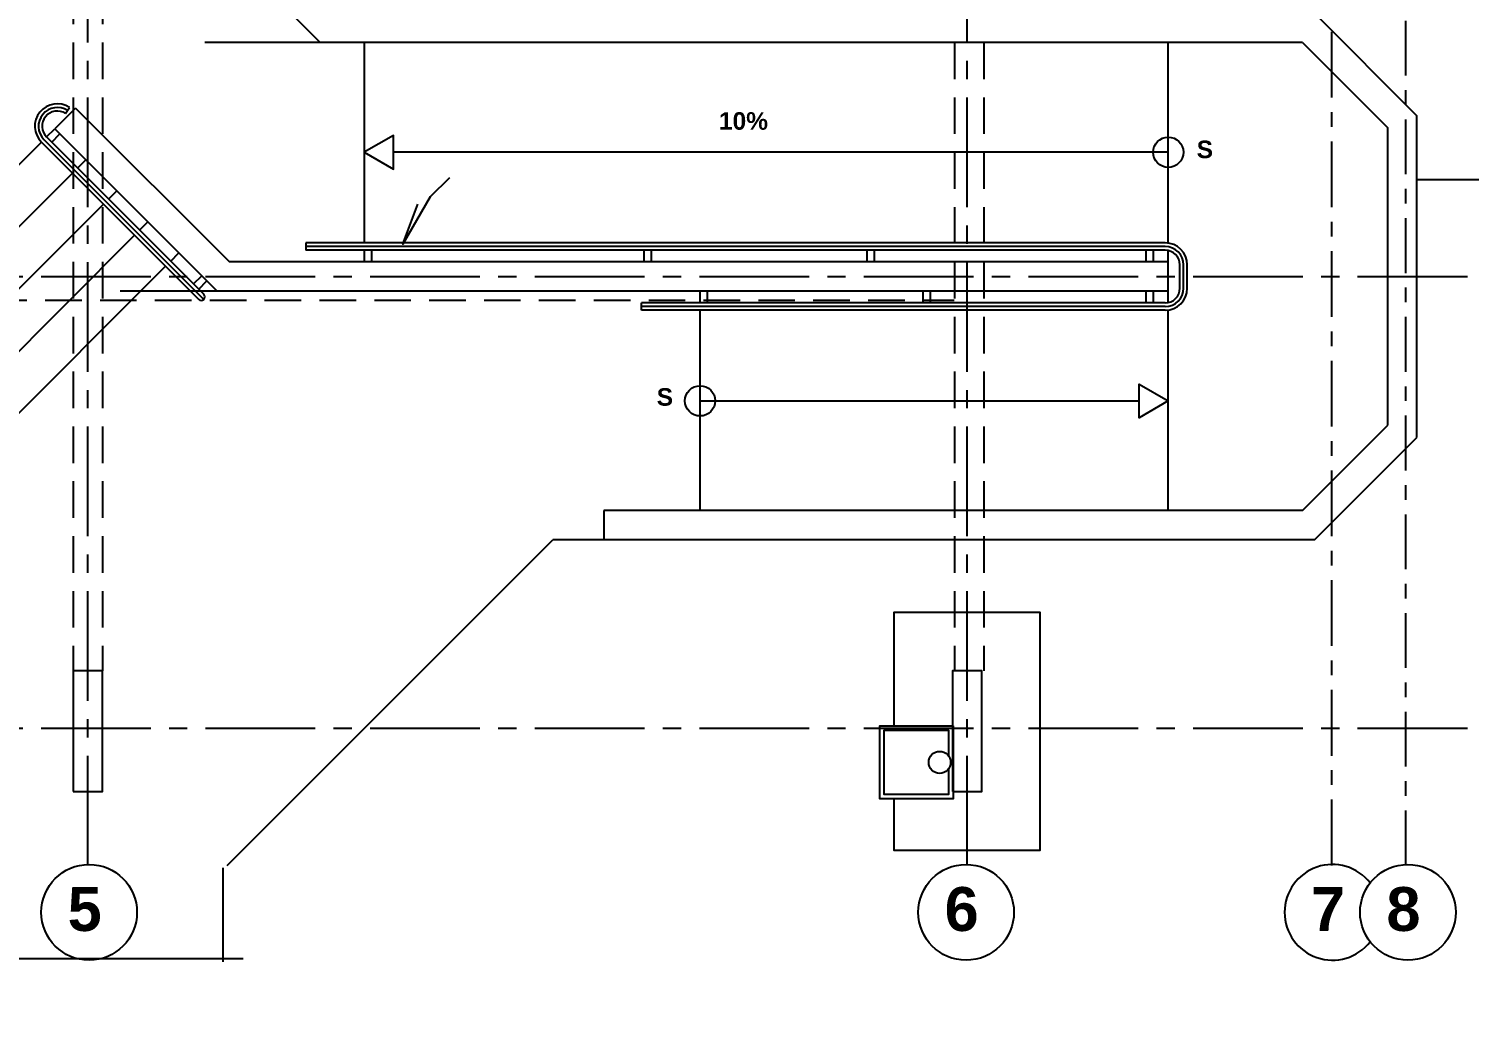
# Model space of a CAD drawing. Extents: x 504.5 to 598.6, y 648.3 to 688.4.
# Drawn here: x 572.74 to 582.58, y 648.29 to 655.06 of the extents above; entities that cross this region are included whole.
import ezdxf

# ---------------------------------------------------------------- set-up
doc = ezdxf.new("R2010")
doc.units = 0
doc.header["$MEASUREMENT"] = 0
for name, pattern in [('CENTER2', [1.125, 0.75, -0.125, 0.125, -0.125]), ('DASHED2', [0.375, 0.25, -0.125]), ('HIDDEN', [0.375, 0.25, -0.125])]:
    doc.linetypes.add(name, pattern=pattern)
for name, color, linetype in [('2', 1, 'CONTINUOUS'), ('9', 1, 'DASHED2'), ('EJES', 6, 'CENTER2'), ('escaleras', 1, 'CONTINUOUS'), ('METAL', 1, 'CONTINUOUS'), ('murosbajos', 3, 'CONTINUOUS'), ('paredes', 2, 'CONTINUOUS'), ('pisoplanta', 1, 'CONTINUOUS'), ('PROYECCIONES', 6, 'HIDDEN'), ('talud', 5, 'CONTINUOUS'), ('texturas', 6, 'CONTINUOUS'), ('ventanas', 1, 'CONTINUOUS')]:
    doc.layers.add(name, color=color, linetype=linetype)
doc.styles.add('ALR4', font='sanssb__.ttf')

msp = doc.modelspace()

# ---------------------------------------------------------------- linework, layer by layer
at = {"layer": '2'}
for p, q in [((574.7284, 654.9641), (573.9395, 654.9641)), ((574.0242, 653.2641), (573.3592, 653.2641)), ((574.061, 649.3203), (574.061, 648.6791))]:
    msp.add_line(p, q, dxfattribs=at)
for points in [[(575.6115, 654.0383), (575.48, 653.9089), (575.2929, 653.586), (575.3949, 653.8579)], [(567.0809, 648.6946), (569.7546, 648.6946), (569.7546, 649.1532), (569.9338, 649.1532), (569.9338, 648.2933), (570.1704, 648.2933), (570.1704, 648.7018), (574.2013, 648.7018)]]:
    msp.add_lwpolyline(points, dxfattribs=at)
for centre in [(573.148, 649.0172), (579.1426, 649.0172), (582.1625, 649.0172)]:
    msp.add_circle(centre, 0.3271, dxfattribs=at)
msp.add_arc((581.6466, 649.0172), 0.3271, 37.93695, 322.06305, dxfattribs=at)
at = {"layer": '9'}
msp.add_line((567.2228, 653.2036), (579.0616, 653.2036), dxfattribs=at)
at = {"layer": 'EJES'}
for p, q in [((579.1492, 649.3383), (579.1492, 683.009)), ((573.1388, 649.3383), (573.1388, 676.5598)), ((554.8191, 653.3641), (591.5256, 653.3641)), ((554.8191, 650.2763), (591.5256, 650.2763))]:
    msp.add_line(p, q, dxfattribs=at)
at = {"layer": 'EJES', "ltscale": 0.6}
msp.add_line((581.6435, 649.3383), (581.6435, 683.009), dxfattribs=at)
at = {"layer": 'EJES', "ltscale": 0.5}
msp.add_line((582.1492, 649.3383), (582.1492, 683.009), dxfattribs=at)
at = {"layer": 'escaleras'}
for p, q in [((575.0284, 654.9641), (575.0284, 653.5941)), ((580.5242, 653.5927), (580.5242, 654.9641)), ((570.9823, 652.4437), (572.8215, 654.2829)), ((573.069, 654.1062), (573.1256, 654.1627)), ((580.5242, 654.2141), (575.2278, 654.2141)), ((571.1066, 652.1437), (573.0337, 654.0708)), ((571.2308, 651.8437), (573.2458, 653.8587)), ((573.2811, 653.894), (573.3377, 653.9506)), ((573.4933, 653.6819), (573.5498, 653.7385)), ((571.3551, 651.5437), (573.4579, 653.6465)), ((573.7054, 653.4698), (573.762, 653.5263)), ((580.5242, 653.4641), (580.5242, 653.542)), ((571.4794, 651.2437), (573.67, 653.4344)), ((580.5242, 653.1861), (580.5242, 653.2641)), ((577.3242, 651.7641), (577.3242, 653.1341)), ((580.5242, 651.7641), (580.5242, 653.1354)), ((577.3242, 652.5141), (580.3248, 652.5141))]:
    msp.add_line(p, q, dxfattribs=at)
at = {"layer": 'escaleras', "color": 5}
for p, q in [((572.8569, 654.3183), (572.9134, 654.3749)), ((572.8922, 654.2829), (572.9488, 654.3395)), ((580.5042, 653.5941), (574.6284, 653.5941)), ((574.6284, 653.5941), (574.6284, 653.5441)), ((580.5042, 653.5441), (574.6284, 653.5441)), ((575.0284, 653.5441), (575.0284, 653.4641)), ((575.0784, 653.5441), (575.0784, 653.4641)), ((576.9397, 653.5441), (576.9397, 653.4641)), ((576.9897, 653.5441), (576.9897, 653.4641)), ((580.3742, 653.4641), (580.3742, 653.542)), ((580.4242, 653.4641), (580.4242, 653.542)), ((576.9242, 653.1341), (576.9242, 653.1841)), ((577.3242, 653.1841), (577.3242, 653.2641)), ((577.3742, 653.1841), (577.3742, 653.2641)), ((580.3742, 653.1861), (580.3742, 653.2641)), ((580.4242, 653.1861), (580.4242, 653.2641))]:
    msp.add_line(p, q, dxfattribs=at)
at = {"layer": 'escaleras', "color": 6}
msp.add_line((580.5042, 653.5691), (574.6284, 653.5691), dxfattribs=at)
at = {"layer": 'escaleras'}
for points in [[(575.0284, 654.2141), (575.2278, 654.0989), (575.2278, 654.3292)], [(580.5242, 652.5141), (580.3248, 652.3989), (580.3248, 652.6292)]]:
    msp.add_lwpolyline(points, close=True, dxfattribs=at)
for centre in [(580.5242, 654.2141), (577.3242, 652.5141)]:
    msp.add_circle(centre, 0.1034, dxfattribs=at)
at = {"layer": 'METAL'}
msp.add_circle((578.962, 650.0425), 0.075, dxfattribs=at)
at = {"layer": 'murosbajos'}
for p, q in [((573.2284, 656.4641), (574.7284, 654.9641)), ((581.5242, 655.1641), (582.2242, 654.4641)), ((581.4414, 654.9641), (574.7284, 654.9641)), ((581.4414, 654.9641), (582.0242, 654.3812)), ((573.0549, 654.5163), (572.9134, 654.3749)), ((573.0549, 654.5163), (574.1071, 653.4641)), ((582.2242, 652.2641), (582.2242, 654.4641)), ((572.9134, 654.3749), (574.0242, 653.2641)), ((582.0242, 652.3469), (582.0242, 654.3812)), ((580.5242, 653.4641), (574.1071, 653.4641)), ((580.5242, 653.2641), (580.5242, 653.4641)), ((580.5242, 653.2641), (574.0242, 653.2641)), ((581.4414, 651.7641), (582.0242, 652.3469)), ((581.5242, 651.5641), (582.2242, 652.2641)), ((581.4414, 651.7641), (576.6656, 651.7641)), ((576.6656, 651.7641), (576.6656, 651.5641)), ((581.5242, 651.5641), (576.6656, 651.5641))]:
    msp.add_line(p, q, dxfattribs=at)
at = {"layer": 'murosbajos', "color": 5}
for p, q in [((572.9871, 654.4782), (573.0146, 654.5199)), ((572.8215, 654.2829), (573.8969, 653.2075)), ((572.8569, 654.3183), (573.9323, 653.2429)), ((578.4647, 653.5441), (578.4647, 653.4641)), ((578.4647, 653.5441), (578.4647, 653.4641)), ((578.5147, 653.5441), (578.5147, 653.4641)), ((573.8616, 653.3136), (573.9182, 653.3701)), ((580.6042, 653.2841), (580.6042, 653.4441)), ((580.6542, 653.2841), (580.6542, 653.4441)), ((573.8969, 653.2782), (573.9535, 653.3348)), ((580.5042, 653.1841), (576.9242, 653.1841)), ((578.8492, 653.1841), (578.8492, 653.2641)), ((578.8492, 653.1841), (578.8492, 653.2641)), ((578.8992, 653.1841), (578.8992, 653.2641)), ((580.5042, 653.1341), (576.9242, 653.1341))]:
    msp.add_line(p, q, dxfattribs=at)
at = {"layer": 'murosbajos', "color": 6}
for p, q in [((572.8392, 654.3006), (573.9323, 653.2075)), ((580.6292, 653.2841), (580.6292, 653.4441)), ((580.5042, 653.1591), (576.9242, 653.1591))]:
    msp.add_line(p, q, dxfattribs=at)
at = {"layer": 'murosbajos', "color": 5}
for centre, radius, start, end in [((572.9302, 654.3916), 0.1536, 56.66213, 225), ((572.9302, 654.3916), 0.1036, 56.66213, 225), ((580.5042, 653.4441), 0.15, 0, 90), ((580.5042, 653.4441), 0.1, 0, 90), ((580.5042, 653.2841), 0.15, 270, 0), ((580.5042, 653.2841), 0.1, 270, 0), ((573.9146, 653.2252), 0.025, 225, 45)]:
    msp.add_arc(centre, radius, start, end, dxfattribs=at)
at = {"layer": 'murosbajos', "color": 6}
for centre, radius, start, end in [((572.9302, 654.3916), 0.1286, 56.66213, 225), ((580.5042, 653.4441), 0.125, 0, 90), ((580.5042, 653.2841), 0.125, 270, 0)]:
    msp.add_arc(centre, radius, start, end, dxfattribs=at)
at = {"layer": 'paredes'}
for points in [[(573.0388, 649.8425), (573.2388, 649.8425), (573.2388, 650.6675), (573.0388, 650.6675)], [(579.0492, 649.8425), (579.2492, 649.8425), (579.2492, 650.6675), (579.0492, 650.6675)]]:
    msp.add_lwpolyline(points, close=True, dxfattribs=at)
at = {"layer": 'pisoplanta'}
for p in [(574.0914, 649.3383), (576.6707, 651.5641)]:
    msp.add_line(p, (576.3171, 651.5641), dxfattribs=at)
msp.add_lwpolyline([(578.6492, 649.7925), (578.6492, 649.4425), (579.6492, 649.4425), (579.6492, 651.0675), (578.6492, 651.0675), (578.6492, 650.2925)], dxfattribs=at)
at = {"layer": 'PROYECCIONES'}
for p, q in [((573.0388, 656.4641), (573.0388, 650.6675)), ((573.2388, 656.4641), (573.2388, 650.6675)), ((579.064, 654.9641), (579.064, 650.6675)), ((579.264, 654.9641), (579.264, 650.6675))]:
    msp.add_line(p, q, dxfattribs=at)
at = {"layer": 'talud'}
msp.add_line((582.2242, 654.0266), (590.4992, 654.0266), dxfattribs=at)
at = {"layer": 'texturas'}
msp.add_open_spline([(582.2242, 656.0192), (582.2409, 656.0241), (582.5909, 656.0766), (582.9409, 655.0266), (583.2742, 654.0266)], degree=3, knots=[2.124265, 2.124265, 2.124265, 2.124265, 2.236068, 4.472136, 4.472136, 4.472136, 4.472136], dxfattribs=at)
at = {"layer": 'ventanas', "color": 6}
msp.add_lwpolyline([(579.0532, 650.2925), (579.0532, 649.7925), (578.5532, 649.7925), (578.5532, 650.2925)], close=True, dxfattribs=at)
msp.add_lwpolyline([(579.0232, 649.9991), (579.0232, 649.8225), (578.5832, 649.8225), (578.5832, 650.2625), (579.0232, 650.2625), (579.0232, 650.0859)], dxfattribs=at)

# ---------------------------------------------------------------- texts
at = {"layer": '2', "style": 'ALR4'}
for s, height, p in [('10%', 0.12, (577.453, 654.3679)), ('S', 0.12, (580.7186, 654.1737)), ('S', 0.12, (577.0278, 652.4811)), ('5', 0.3, (573.0011, 648.8898)), ('6', 0.3, (578.9957, 648.8898)), ('7', 0.3, (581.4997, 648.8898)), ('8', 0.3, (582.0156, 648.8898))]:
    msp.add_text(s, height=height, dxfattribs=at).set_placement(p)

doc.saveas('drawing.dxf')
